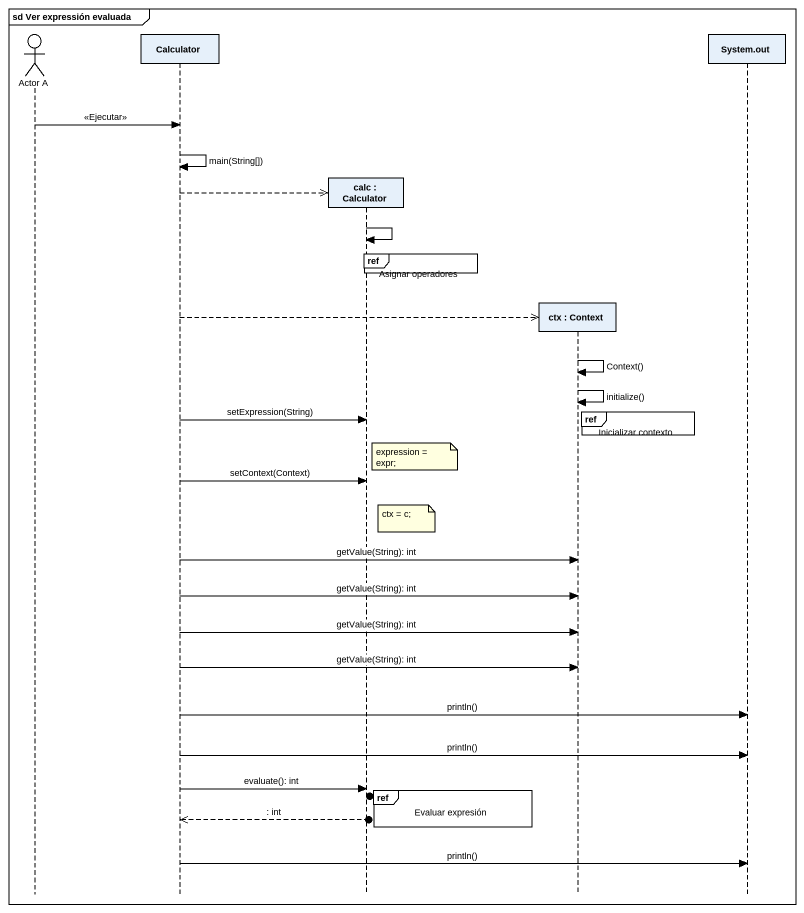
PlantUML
@startuml
mainframe sd Ver expressión evaluada
hide footbox
actor "Actor A" as Actor_A
participant Calculator
participant "calc : Calculator" as calc
participant "ctx : Context" as ctx
participant "System.out" as System_out

Actor_A -> Calculator : <<Ejecutar>>
Calculator -> Calculator : main(String[])
Calculator -->> calc **
calc -> calc
ref over calc : Asignar operadores
Calculator -->> ctx **
ctx -> ctx : Context()
ctx -> ctx : initialize()
ref over ctx : Inicializar contexto
Calculator -> calc : setExpression(String)
note right of calc : expression = expr;
Calculator -> calc : setContext(Context)
note right of calc : ctx = c;
Calculator -> ctx : getValue(String): int
Calculator -> ctx : getValue(String): int
Calculator -> ctx : getValue(String): int
Calculator -> ctx : getValue(String): int
Calculator -> System_out : println()
Calculator -> System_out : println()
Calculator -> calc : evaluate(): int
ref over calc : Evaluar expresión
Calculator <<--o] : : int
Calculator -> System_out : println()
@enduml
